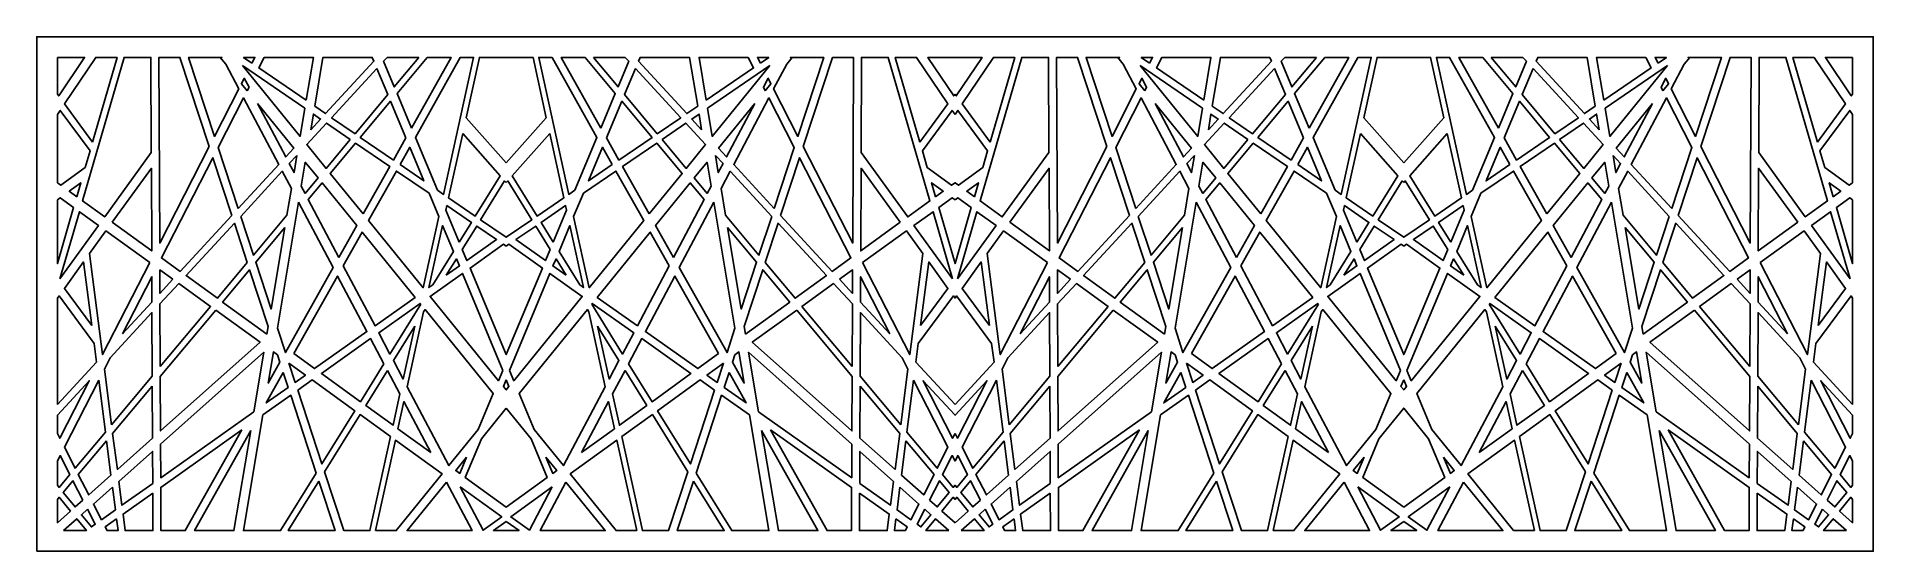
# Model space of a CAD drawing. Header units: millimetres. Extents: x 7858 to 34527, y 10876 to 18348.
import ezdxf

# ---------------------------------------------------------------- set-up
doc = ezdxf.new("R2010")
doc.units = ezdxf.units.MM
doc.layers.add('Layer 01', color=1, linetype='Continuous')

msp = doc.modelspace()

# ---------------------------------------------------------------- linework, layer by layer
at = {"layer": 'Layer 01'}
for points in [[(7858, 10876), (34527, 10876), (34527, 18348), (7858, 18348)], [(8158, 18048), (8553, 18048), (8178, 17489), (8158, 17515)], [(8670, 16818), (8263, 17372), (8716, 18048), (9026, 18048)], [(9522, 16667), (9516, 18048), (9127, 18048), (8523, 15964), (8845, 15732)], [(10363, 16752), (9644, 15350), (9633, 18048), (9938, 18048)], [(10521, 18048), (10602, 17948), (10792, 17589), (10439, 16901), (10063, 18048), (10550, 18048)], [(10847, 17929), (11752, 17309), (11683, 16900)], [(10984, 17964), (11027, 18048), (10862, 18048)], [(11771, 17425), (11876, 18048), (11163, 18048), (11085, 17895)], [(11895, 17340), (12053, 17232), (12754, 17991), (12730, 18048), (12014, 18048)], [(12798, 17885), (12141, 17172), (12481, 16939), (12956, 17507)], [(13409, 18048), (12948, 18048), (12896, 17991), (13051, 17620)], [(13300, 17022), (13091, 17524), (13529, 18048), (13876, 18048)], [(13678, 16118), (13767, 16057), (14203, 18048), (14009, 18048), (13357, 16886)], [(14676, 16515), (14094, 17172), (14286, 18048), (15065, 18048), (15257, 17172)], [(15673, 16118), (15584, 16057), (15148, 18048), (15342, 18048), (15994, 16886)], [(16051, 17022), (16260, 17524), (15822, 18048), (15475, 18048)], [(15942, 18048), (16403, 18048), (16455, 17991), (16300, 17620)], [(16553, 17885), (17210, 17172), (16870, 16939), (16395, 17507)], [(17456, 17340), (17298, 17232), (16598, 17991), (16621, 18048), (17337, 18048)], [(17580, 17425), (17476, 18048), (18188, 18048), (18267, 17895)], [(18504, 17929), (17600, 17309), (17668, 16900)], [(18367, 17964), (18324, 18048), (18489, 18048)], [(18830, 18048), (18749, 17948), (18559, 17589), (18912, 16901), (19288, 18048), (18801, 18048)], [(18988, 16752), (19707, 15350), (19718, 18048), (19414, 18048)], [(19829, 16667), (19835, 18048), (20224, 18048), (20828, 15964), (20506, 15732)], [(20681, 16818), (21088, 17372), (20635, 18048), (20325, 18048)], [(21193, 17515), (21174, 17489), (20799, 18048), (21587, 18048), (21212, 17489)], [(21704, 16818), (21298, 17372), (21751, 18048), (22061, 18048)], [(22557, 16667), (22551, 18048), (22161, 18048), (21558, 15964), (21880, 15732)], [(23397, 16752), (22679, 15350), (22667, 18048), (22972, 18048)], [(23556, 18048), (23637, 17948), (23826, 17589), (23474, 16901), (23097, 18048), (23584, 18048)], [(23881, 17929), (24786, 17309), (24717, 16900)], [(24019, 17964), (24061, 18048), (23897, 18048)], [(24806, 17425), (24910, 18048), (24197, 18048), (24119, 17895)], [(24929, 17340), (25088, 17232), (25788, 17991), (25764, 18048), (25048, 18048)], [(25833, 17885), (25175, 17172), (25515, 16939), (25991, 17507)], [(26443, 18048), (25983, 18048), (25930, 17991), (26085, 17620)], [(26335, 17022), (26125, 17524), (26564, 18048), (26910, 18048)], [(26713, 16118), (26801, 16057), (27237, 18048), (27044, 18048), (26392, 16886)], [(27710, 16515), (28291, 17172), (28100, 18048), (27321, 18048), (27129, 17172)], [(28708, 16118), (28619, 16057), (28183, 18048), (28376, 18048), (29029, 16886)], [(29085, 17022), (29295, 17524), (28856, 18048), (28510, 18048)], [(28977, 18048), (29437, 18048), (29490, 17991), (29335, 17620)], [(29588, 17885), (30245, 17172), (29905, 16939), (29430, 17507)], [(30491, 17340), (30332, 17232), (29632, 17991), (29656, 18048), (30372, 18048)], [(30615, 17425), (30510, 18048), (31223, 18048), (31301, 17895)], [(31539, 17929), (30634, 17309), (30703, 16900)], [(31402, 17964), (31359, 18048), (31523, 18048)], [(31864, 18048), (31783, 17948), (31594, 17589), (31946, 16901), (32323, 18048), (31836, 18048)], [(32023, 16752), (32741, 15350), (32753, 18048), (32448, 18048)], [(32864, 16667), (32869, 18048), (33259, 18048), (33862, 15964), (33540, 15732)], [(33716, 16818), (34123, 17372), (33669, 18048), (33360, 18048)], [(34227, 18048), (33833, 18048), (34208, 17489), (34227, 17515)], [(10915, 17564), (10831, 17666), (10872, 17745), (10941, 17614)], [(18436, 17564), (18520, 17666), (18480, 17745), (18411, 17614)], [(23949, 17564), (23866, 17666), (23906, 17745), (23975, 17614)], [(31471, 17564), (31554, 17666), (31514, 17745), (31445, 17614)], [(10783, 15853), (11372, 16492), (10861, 17459), (10492, 16739)], [(11065, 17379), (11592, 16731), (11474, 16603)], [(13219, 16878), (13039, 16557), (12557, 16886), (12996, 17411)], [(16132, 16878), (16313, 16557), (16794, 16886), (16355, 17411)], [(18287, 17379), (17759, 16731), (17877, 16603)], [(18568, 15853), (17980, 16492), (18490, 17459), (18859, 16739)], [(23817, 15853), (24406, 16492), (23895, 17459), (23527, 16739)], [(24099, 17379), (24626, 16731), (24509, 16603)], [(26253, 16878), (26073, 16557), (25592, 16886), (26031, 17411)], [(29167, 16878), (29347, 16557), (29828, 16886), (29389, 17411)], [(31321, 17379), (30794, 16731), (30911, 16603)], [(31603, 15853), (31014, 16492), (31525, 17459), (31893, 16739)], [(8158, 16228), (8208, 16192), (8563, 16450), (8632, 16689), (8200, 17278), (8158, 17216)], [(12412, 16857), (12068, 17093), (11780, 16781), (12060, 16436)], [(11837, 16997), (11875, 17224), (11981, 17152)], [(16939, 16857), (17283, 17093), (17571, 16781), (17291, 16436)], [(17514, 16997), (17476, 17224), (17371, 17152)], [(21193, 17216), (21151, 17278), (20719, 16689), (20788, 16450), (21143, 16192), (21193, 16228), (21243, 16192), (21598, 16450), (21667, 16689), (21234, 17278)], [(25447, 16857), (25102, 17093), (24815, 16781), (25095, 16436)], [(24872, 16997), (24910, 17224), (25015, 17152)], [(29973, 16857), (30318, 17093), (30605, 16781), (30325, 16436)], [(30548, 16997), (30510, 17224), (30405, 17152)], [(34227, 16228), (34178, 16192), (33823, 16450), (33753, 16689), (34186, 17278), (34227, 17216)], [(12599, 15774), (12120, 16363), (12489, 16804), (12986, 16463)], [(14044, 16944), (13839, 16008), (14226, 15743), (14588, 16328)], [(15307, 16944), (15512, 16008), (15125, 15743), (14763, 16328)], [(16752, 15774), (17231, 16363), (16862, 16804), (16365, 16463)], [(25633, 15774), (25154, 16363), (25523, 16804), (26021, 16463)], [(27079, 16944), (26874, 16008), (27260, 15743), (27623, 16328)], [(28342, 16944), (28547, 16008), (28160, 15743), (27797, 16328)], [(29787, 15774), (30266, 16363), (29897, 16804), (29399, 16463)], [(10690, 15753), (10416, 16590), (9670, 15135), (9941, 14940)], [(11637, 16625), (11526, 16505), (11595, 16376)], [(13135, 16491), (13479, 16254), (13276, 16742)], [(16216, 16491), (15872, 16254), (16075, 16742)], [(17714, 16625), (17825, 16505), (17756, 16376)], [(18661, 15753), (18935, 16590), (19681, 15135), (19410, 14940)], [(23725, 15753), (23450, 16590), (22705, 15135), (22975, 14940)], [(24671, 16625), (24561, 16505), (24629, 16376)], [(26169, 16491), (26514, 16254), (26310, 16742)], [(29251, 16491), (28906, 16254), (29110, 16742)], [(30749, 16625), (30859, 16505), (30791, 16376)], [(31695, 15753), (31970, 16590), (32715, 15135), (32445, 14940)], [(8955, 15653), (9528, 15238), (9523, 16438)], [(10820, 15739), (11005, 15175), (11491, 15755), (11556, 16143), (11423, 16394)], [(11755, 16072), (11944, 16297), (11758, 16526), (11700, 16177)], [(13696, 15735), (13470, 14702), (12678, 15677), (13082, 16397), (13555, 16074)], [(15655, 15735), (15881, 14702), (16674, 15677), (16269, 16397), (15796, 16074)], [(17596, 16072), (17407, 16297), (17593, 16526), (17652, 16177)], [(18531, 15739), (18346, 15175), (17860, 15755), (17795, 16143), (17928, 16394)], [(20397, 15653), (19823, 15238), (19828, 16438)], [(21989, 15653), (22563, 15238), (22558, 16438)], [(23855, 15739), (24040, 15175), (24525, 15755), (24590, 16143), (24458, 16394)], [(24790, 16072), (24979, 16297), (24793, 16526), (24734, 16177)], [(26731, 15735), (26504, 14702), (25712, 15677), (26117, 16397), (26589, 16074)], [(28689, 15735), (28916, 14702), (29708, 15677), (29303, 16397), (28831, 16074)], [(30630, 16072), (30441, 16297), (30627, 16526), (30686, 16177)], [(31565, 15739), (31380, 15175), (30895, 15755), (30830, 16143), (30962, 16394)], [(33431, 15653), (32858, 15238), (32863, 16438)], [(8158, 15980), (8198, 16009), (8394, 15867), (8158, 15053)], [(8440, 16025), (8498, 16226), (8330, 16104)], [(12245, 15144), (11802, 15983), (12004, 16224), (12505, 15607)], [(14676, 16230), (14698, 16255), (15048, 15690), (14676, 15435), (14304, 15690), (14653, 16255)], [(17106, 15144), (17549, 15983), (17348, 16224), (16846, 15607)], [(20911, 16025), (20853, 16226), (21021, 16104)], [(21193, 15980), (21232, 16009), (21429, 15867), (21193, 15053), (20957, 15867), (21153, 16009)], [(21474, 16025), (21533, 16226), (21364, 16104)], [(25280, 15144), (24837, 15983), (25038, 16224), (25540, 15607)], [(27710, 16230), (27688, 16255), (27338, 15690), (27710, 15435), (28082, 15690), (27732, 16255)], [(30140, 15144), (30584, 15983), (30382, 16224), (29880, 15607)], [(33946, 16025), (33887, 16226), (34056, 16104)], [(34227, 15980), (34188, 16009), (33991, 15867), (34227, 15053)], [(8196, 14834), (8478, 15806), (8755, 15606)], [(11661, 15945), (12162, 14996), (11469, 13762), (11353, 14115)], [(13993, 15366), (13800, 15828), (13814, 15896), (14170, 15652)], [(15359, 15366), (15552, 15828), (15537, 15896), (15181, 15652)], [(17691, 15945), (17189, 14996), (17882, 13762), (17998, 14115)], [(21155, 14834), (20874, 15806), (20597, 15606)], [(21230, 14834), (21512, 15806), (21789, 15606)], [(24695, 15945), (25196, 14996), (24503, 13762), (24388, 14115)], [(27027, 15366), (26834, 15828), (26849, 15896), (27204, 15652)], [(28393, 15366), (28586, 15828), (28571, 15896), (28216, 15652)], [(30725, 15945), (30224, 14996), (30917, 13762), (31032, 14115)], [(34190, 14834), (33908, 15806), (33631, 15606)], [(9500, 15068), (8815, 13732), (8627, 15200), (8864, 15527)], [(10915, 15068), (10728, 15639), (10026, 14878), (10481, 14549)], [(11460, 15575), (11262, 14393), (11039, 15072)], [(12310, 15022), (12771, 14150), (13353, 14563), (12584, 15510)], [(13608, 14744), (13554, 14705), (13751, 15605), (13908, 15229)], [(14037, 15259), (14248, 15599), (14536, 15402), (14105, 15096)], [(15314, 15259), (15104, 15599), (14816, 15402), (15246, 15096)], [(15743, 14744), (15798, 14705), (15600, 15605), (15443, 15229)], [(17041, 15022), (16581, 14150), (15998, 14563), (16767, 15510)], [(17891, 15575), (18089, 14393), (18312, 15072)], [(18436, 15068), (18623, 15639), (19325, 14878), (18870, 14549)], [(19851, 15068), (20536, 13732), (20724, 15200), (20487, 15527)], [(22534, 15068), (21849, 13732), (21661, 15200), (21898, 15527)], [(23950, 15068), (23762, 15639), (23061, 14878), (23516, 14549)], [(24495, 15575), (24296, 14393), (24074, 15072)], [(25344, 15022), (25805, 14150), (26388, 14563), (25618, 15510)], [(26642, 14744), (26588, 14705), (26785, 15605), (26942, 15229)], [(27072, 15259), (27282, 15599), (27570, 15402), (27140, 15096)], [(28348, 15259), (28138, 15599), (27850, 15402), (28281, 15096)], [(28778, 14744), (28832, 14705), (28635, 15605), (28478, 15229)], [(30076, 15022), (29615, 14150), (29032, 14563), (29802, 15510)], [(30925, 15575), (31124, 14393), (31346, 15072)], [(31470, 15068), (31658, 15639), (32359, 14878), (31904, 14549)], [(32886, 15068), (33571, 13732), (33759, 15200), (33522, 15527)], [(14676, 15306), (14715, 15333), (15201, 14988), (14676, 13731), (14150, 14988), (14636, 15333)], [(27710, 15306), (27671, 15333), (27185, 14988), (27710, 13731), (28235, 14988), (27749, 15333)], [(8657, 14153), (8260, 14693), (8539, 15078)], [(9835, 14825), (9647, 14621), (9646, 14962)], [(11201, 14029), (10557, 14495), (10949, 14964), (11220, 14140)], [(13805, 14883), (13952, 15122), (13996, 15019)], [(15546, 14883), (15399, 15122), (15355, 15019)], [(18150, 14029), (18794, 14495), (18402, 14964), (18132, 14140)], [(19516, 14825), (19704, 14621), (19705, 14962)], [(20694, 14153), (21091, 14693), (20812, 15078)], [(21692, 14153), (21295, 14693), (21573, 15078)], [(22870, 14825), (22682, 14621), (22680, 14962)], [(24235, 14029), (23591, 14495), (23984, 14964), (24254, 14140)], [(26839, 14883), (26987, 15122), (27030, 15019)], [(28581, 14883), (28433, 15122), (28390, 15019)], [(31185, 14029), (31829, 14495), (31436, 14964), (31166, 14140)], [(32550, 14825), (32738, 14621), (32740, 14962)], [(33728, 14153), (34125, 14693), (33847, 15078)], [(9105, 14034), (9530, 14861), (9531, 14495)], [(9652, 13558), (10382, 14430), (9921, 14763), (9648, 14467)], [(11593, 13746), (11894, 13528), (12653, 14066), (12227, 14873)], [(14629, 13502), (14041, 14911), (13571, 14577), (14566, 13353)], [(14722, 13502), (15310, 14911), (15780, 14577), (14785, 13353)], [(17758, 13746), (17457, 13528), (16698, 14066), (17125, 14873)], [(19699, 13558), (18969, 14430), (19430, 14763), (19703, 14467)], [(20246, 14034), (19821, 14861), (19820, 14495)], [(22140, 14034), (22564, 14861), (22566, 14495)], [(22686, 13558), (23416, 14430), (22955, 14763), (22682, 14467)], [(24628, 13746), (24929, 13528), (25687, 14066), (25261, 14873)], [(27664, 13502), (27075, 14911), (26605, 14577), (27601, 13353)], [(27756, 13502), (28345, 14911), (28815, 14577), (27819, 13353)], [(30792, 13746), (30492, 13528), (29733, 14066), (30159, 14873)], [(32734, 13558), (32004, 14430), (32465, 14763), (32738, 14467)], [(33280, 14034), (32856, 14861), (32854, 14495)], [(8158, 13006), (8726, 13621), (8691, 13893), (8182, 14585), (8158, 14552)], [(13434, 14464), (12987, 13740), (12824, 14048), (13426, 14474)], [(15917, 14464), (16364, 13740), (16527, 14048), (15926, 14474)], [(21193, 13006), (21760, 13621), (21725, 13893), (21216, 14585), (21193, 14552), (21169, 14585), (20660, 13893), (20626, 13621)], [(26469, 14464), (26021, 13740), (25859, 14048), (26460, 14474)], [(28951, 14464), (29399, 13740), (29561, 14048), (28960, 14474)], [(34227, 13006), (33660, 13621), (33695, 13893), (34204, 14585), (34227, 14552)], [(8945, 12713), (9536, 13419), (9532, 14341), (8927, 13685), (8842, 13520)], [(10457, 14376), (11102, 13910), (9656, 12623), (9652, 13414)], [(13348, 14145), (13038, 13644), (13179, 13376)], [(13476, 14353), (13238, 13265), (13843, 12119), (14269, 12646), (14488, 13167), (13497, 14386)], [(15875, 14353), (16113, 13265), (15508, 12119), (15082, 12646), (14863, 13167), (15854, 14386)], [(16003, 14145), (16313, 13644), (16172, 13376)], [(18894, 14376), (18249, 13910), (19695, 12623), (19699, 13414)], [(20406, 12713), (19815, 13419), (19819, 14341), (20424, 13685), (20509, 13520)], [(21980, 12713), (22570, 13419), (22566, 14341), (21961, 13685), (21877, 13520)], [(23492, 14376), (24136, 13910), (22690, 12623), (22687, 13414)], [(26382, 14145), (26072, 13644), (26214, 13376)], [(26511, 14353), (26272, 13265), (26878, 12119), (27303, 12646), (27523, 13167), (26532, 14386)], [(28909, 14353), (29148, 13265), (28542, 12119), (28117, 12646), (27897, 13167), (28888, 14386)], [(29038, 14145), (29348, 13644), (29206, 13376)], [(31929, 14376), (31284, 13910), (32730, 12623), (32733, 13414)], [(33440, 12713), (32850, 13419), (32854, 14341), (33459, 13685), (33544, 13520)], [(12900, 13599), (12559, 13048), (11992, 13458), (12707, 13964)], [(16452, 13599), (16793, 13048), (17359, 13458), (16644, 13964)], [(25934, 13599), (25593, 13048), (25026, 13458), (25741, 13964)], [(29486, 13599), (29827, 13048), (30394, 13458), (29679, 13964)], [(9657, 12430), (11156, 13765), (11012, 12902), (9659, 11943)], [(11355, 13727), (11390, 13621), (11220, 13318), (11295, 13770)], [(11520, 13608), (11761, 13434), (11612, 13328)], [(17832, 13608), (17590, 13434), (17740, 13328)], [(17996, 13727), (17961, 13621), (18132, 13318), (18056, 13770)], [(19695, 12430), (18195, 13765), (18339, 12902), (19693, 11943)], [(22691, 12430), (24191, 13765), (24046, 12902), (22693, 11943)], [(24390, 13727), (24424, 13621), (24254, 13318), (24330, 13770)], [(24554, 13608), (24795, 13434), (24646, 13328)], [(30866, 13608), (30625, 13434), (30774, 13328)], [(31030, 13727), (30996, 13621), (31166, 13318), (31090, 13770)], [(32729, 12430), (31229, 13765), (31374, 12902), (32727, 11943)], [(8158, 12587), (8193, 12518), (8621, 13353), (8158, 12851)], [(8759, 13358), (8261, 12386), (8416, 12081), (8856, 12606)], [(11439, 13471), (11510, 13256), (11191, 13030)], [(11649, 13214), (11859, 13363), (12477, 12916), (12000, 12145)], [(12950, 13503), (13132, 13160), (13032, 12706), (12635, 12993)], [(14676, 13366), (14716, 13269), (14676, 13218), (14635, 13269)], [(16401, 13503), (16219, 13160), (16319, 12706), (16716, 12993)], [(17702, 13214), (17493, 13363), (16874, 12916), (17351, 12145)], [(17912, 13471), (17841, 13256), (18160, 13030)], [(20592, 13358), (21090, 12386), (20935, 12081), (20495, 12606)], [(21193, 12587), (21228, 12518), (21656, 13353), (21193, 12851), (20730, 13353), (21158, 12518)], [(21794, 13358), (21295, 12386), (21451, 12081), (21890, 12606)], [(24474, 13471), (24544, 13256), (24225, 13030)], [(24683, 13214), (24893, 13363), (25511, 12916), (25034, 12145)], [(25985, 13503), (26166, 13160), (26067, 12706), (25669, 12993)], [(27710, 13366), (27669, 13269), (27710, 13218), (27751, 13269)], [(29435, 13503), (29254, 13160), (29353, 12706), (29751, 12993)], [(30737, 13214), (30527, 13363), (29909, 12916), (30386, 12145)], [(30947, 13471), (30876, 13256), (31195, 13030)], [(33626, 13358), (34125, 12386), (33969, 12081), (33530, 12606)], [(34227, 12587), (34192, 12518), (33764, 13353), (34227, 12851)], [(9536, 13275), (9539, 12519), (9029, 12065), (8961, 12588)], [(11918, 12012), (11547, 13142), (11142, 12855), (10860, 11176), (11400, 11176)], [(17433, 12012), (17804, 13142), (18209, 12855), (18491, 11176), (17951, 11176)], [(19815, 13275), (19812, 12519), (20323, 12065), (20390, 12588)], [(22571, 13275), (22574, 12519), (22063, 12065), (21996, 12588)], [(24952, 12012), (24582, 13142), (24176, 12855), (23894, 11176), (24434, 11176)], [(30468, 12012), (30839, 13142), (31244, 12855), (31526, 11176), (30986, 11176)], [(32849, 13275), (32846, 12519), (33357, 12065), (33424, 12588)], [(12996, 12541), (12553, 12861), (12038, 12028), (12318, 11176), (12697, 11176)], [(13581, 12309), (13191, 13049), (13104, 12654)], [(14676, 12954), (15036, 12508), (15272, 11949), (14676, 11518), (14079, 11949), (14315, 12508)], [(15770, 12309), (16161, 13049), (16247, 12654)], [(16355, 12541), (16798, 12861), (17313, 12028), (17033, 11176), (16654, 11176)], [(26031, 12541), (25588, 12861), (25072, 12028), (25352, 11176), (25732, 11176)], [(26616, 12309), (26225, 13049), (26138, 12654)], [(27710, 11518), (28306, 11949), (28071, 12508), (27710, 12954), (27349, 12508), (27114, 11949)], [(28804, 12309), (29195, 13049), (29282, 12654)], [(29389, 12541), (29832, 12861), (30348, 12028), (30068, 11176), (29689, 11176)], [(10838, 12640), (9659, 11803), (9662, 11176), (10016, 11176)], [(10966, 12629), (10150, 11176), (10722, 11176)], [(18385, 12629), (19202, 11176), (18629, 11176)], [(18513, 12640), (19692, 11803), (19689, 11176), (19335, 11176)], [(23873, 12640), (22694, 11803), (22696, 11176), (23051, 11176)], [(24000, 12629), (23184, 11176), (23756, 11176)], [(31420, 12629), (32236, 11176), (31664, 11176)], [(31547, 12640), (32726, 11803), (32724, 11176), (32369, 11176)], [(8872, 12481), (8936, 11982), (8613, 11695), (8462, 11992)], [(9051, 11891), (9540, 12326), (9542, 11860), (9095, 11543)], [(12780, 11176), (13068, 12489), (13746, 11999), (13080, 11176)], [(16571, 11176), (16283, 12489), (15605, 11999), (16271, 11176)], [(20300, 11891), (19811, 12326), (19809, 11860), (20256, 11543)], [(20479, 12481), (20416, 11982), (20738, 11695), (20889, 11992)], [(21906, 12481), (21970, 11982), (21648, 11695), (21497, 11992)], [(22085, 11891), (22575, 12326), (22577, 11860), (22130, 11543)], [(25815, 11176), (26102, 12489), (26780, 11999), (26115, 11176)], [(29606, 11176), (29318, 12489), (28640, 11999), (29305, 11176)], [(33335, 11891), (32845, 12326), (32843, 11860), (33290, 11543)], [(33514, 12481), (33450, 11982), (33772, 11695), (33923, 11992)], [(8158, 11835), (8184, 11803), (8339, 11989), (8199, 12264), (8158, 12185)], [(14099, 12241), (13942, 12048), (14000, 12006)], [(15252, 12241), (15409, 12048), (15351, 12006)], [(21193, 12185), (21152, 12264), (21012, 11989), (21167, 11803), (21193, 11835), (21219, 11803), (21374, 11989), (21233, 12264)], [(27133, 12241), (26977, 12048), (27034, 12006)], [(28287, 12241), (28443, 12048), (28386, 12006)], [(34227, 11835), (34202, 11803), (34046, 11989), (34187, 12264), (34227, 12185)], [(8528, 11619), (8416, 11519), (8244, 11730), (8385, 11900)], [(8958, 11808), (9000, 11476), (8799, 11333), (8681, 11562)], [(11956, 11896), (11510, 11176), (12192, 11176)], [(13807, 11881), (13237, 11176), (14180, 11176)], [(14006, 11811), (14339, 11180), (14610, 11374)], [(15345, 11811), (15012, 11180), (14741, 11374)], [(15544, 11881), (16114, 11176), (15171, 11176)], [(17395, 11896), (17841, 11176), (17159, 11176)], [(20393, 11808), (20351, 11476), (20553, 11333), (20670, 11562)], [(20823, 11619), (20935, 11519), (21107, 11730), (20966, 11900)], [(21563, 11619), (21450, 11519), (21278, 11730), (21420, 11900)], [(21992, 11808), (22035, 11476), (21833, 11333), (21716, 11562)], [(24990, 11896), (24545, 11176), (25227, 11176)], [(26842, 11881), (26272, 11176), (27214, 11176)], [(27041, 11811), (27374, 11180), (27645, 11374)], [(28380, 11811), (28046, 11180), (27775, 11374)], [(28578, 11881), (29149, 11176), (28206, 11176)], [(30430, 11896), (30875, 11176), (30193, 11176)], [(33428, 11808), (33385, 11476), (33587, 11333), (33704, 11562)], [(33857, 11619), (33970, 11519), (34142, 11730), (34000, 11900)], [(8158, 11629), (8184, 11660), (8348, 11459), (8158, 11290)], [(8596, 11486), (8707, 11268), (8653, 11230), (8508, 11407)], [(9543, 11721), (9112, 11415), (9142, 11176), (9545, 11176)], [(19808, 11721), (20239, 11415), (20209, 11176), (19806, 11176)], [(20755, 11486), (20644, 11268), (20698, 11230), (20844, 11407)], [(21193, 11290), (21003, 11459), (21167, 11660), (21193, 11629), (21219, 11660), (21383, 11459)], [(21631, 11486), (21742, 11268), (21687, 11230), (21542, 11407)], [(22577, 11721), (22146, 11415), (22177, 11176), (22580, 11176)], [(32843, 11721), (33274, 11415), (33243, 11176), (32841, 11176)], [(33789, 11486), (33678, 11268), (33733, 11230), (33878, 11407)], [(34227, 11629), (34201, 11660), (34037, 11459), (34227, 11290)], [(8247, 11176), (8580, 11176), (8440, 11347)], [(9017, 11348), (8851, 11230), (8879, 11176), (9039, 11176)], [(14676, 11309), (14863, 11176), (14489, 11176)], [(20334, 11348), (20500, 11230), (20472, 11176), (20312, 11176)], [(21104, 11176), (20771, 11176), (20911, 11347)], [(21282, 11176), (21614, 11176), (21474, 11347)], [(22051, 11348), (21885, 11230), (21913, 11176), (22073, 11176)], [(27710, 11309), (27523, 11176), (27897, 11176)], [(33369, 11348), (33535, 11230), (33507, 11176), (33347, 11176)], [(34138, 11176), (33806, 11176), (33946, 11347)]]:
    msp.add_lwpolyline(points, close=True, dxfattribs=at)

doc.saveas('drawing.dxf')
